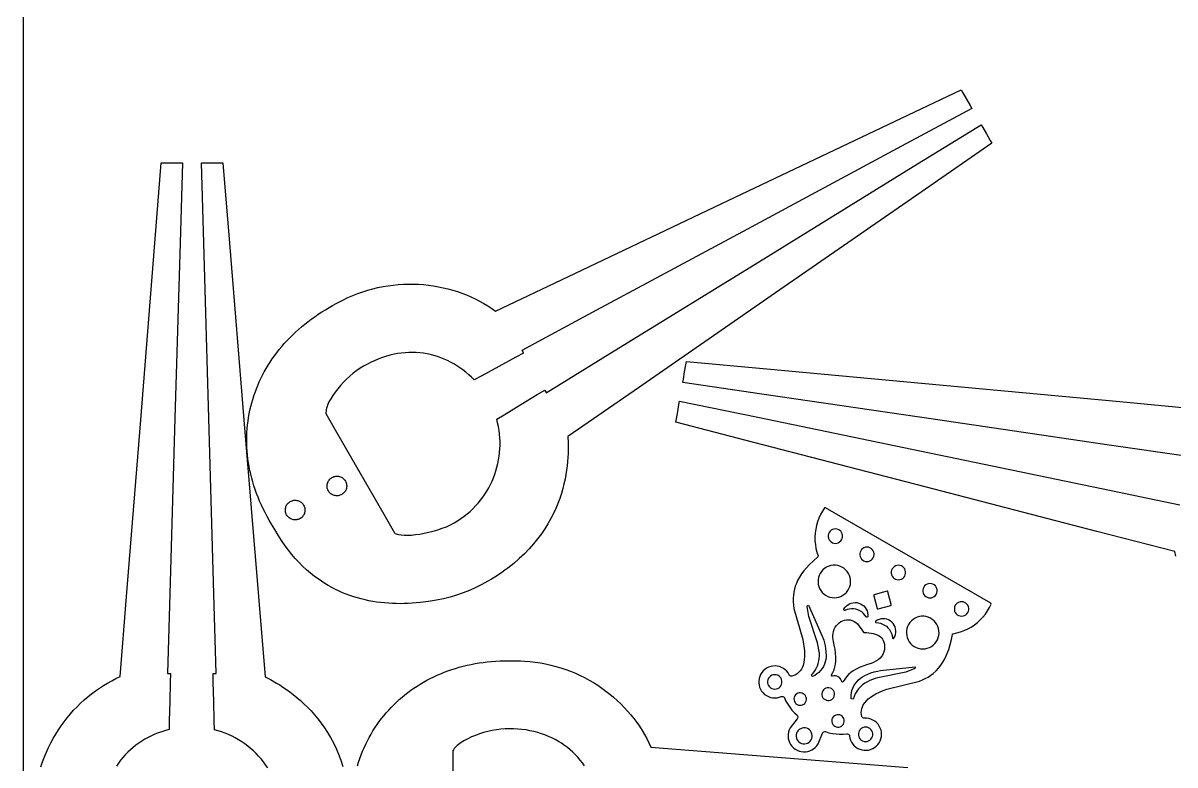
# Model space of a CAD drawing. Extents: x 0 to 1250, y 0 to 2500.
# Drawn here: x 0 to 143.7, y 750.3 to 842.8 of the extents above; entities that cross this region are included whole.
import ezdxf

# ---------------------------------------------------------------- set-up
doc = ezdxf.new("R2010")
doc.units = 0
doc.layers.get('0').update_dxf_attribs({"linetype": 'CONTINUOUS', "lineweight": 25})

msp = doc.modelspace()

# ---------------------------------------------------------------- linework, layer by layer
for points in [[(0, 0), (1250, 0), (1250, 2500), (0, 2500)], [(67.9868, 791.227), (68.0195, 790.463), (68.023, 789.596), (68.0098, 789.128), (67.9847, 788.638), (67.9459, 788.129), (67.892, 787.601), (67.8215, 787.056), (67.7327, 786.496), (67.624, 785.922), (67.494, 785.335), (67.3411, 784.737), (67.1637, 784.129), (66.9602, 783.513), (66.729, 782.89), (66.4688, 782.262), (66.1777, 781.629), (65.8544, 780.995), (65.4971, 780.359), (65.1045, 779.723), (64.6749, 779.09), (64.2067, 778.46), (63.6984, 777.834), (63.1485, 777.215), (62.5553, 776.603), (61.9173, 776.001), (61.233, 775.409), (60.873, 775.117), (60.5008, 774.829), (60.1162, 774.544), (59.7191, 774.263), (59.3093, 773.985), (58.8864, 773.711), (58.4504, 773.441), (58.001, 773.176), (57.2529, 772.764), (56.4861, 772.384), (55.7027, 772.036), (54.9048, 771.72), (54.0943, 771.439), (53.273, 771.194), (52.4432, 770.984), (51.6066, 770.813), (51.6034, 770.812), (51.5961, 770.811), (51.5889, 770.809), (51.5856, 770.809), (50.5788, 770.645), (49.5729, 770.519), (49.0707, 770.471), (48.5693, 770.432), (48.0688, 770.405), (47.5693, 770.388), (47.0712, 770.381), (46.5746, 770.386), (46.0796, 770.402), (45.5864, 770.43), (45.0952, 770.469), (44.6063, 770.521), (44.1197, 770.585), (43.6356, 770.661), (43.1543, 770.75), (42.6759, 770.852), (42.2005, 770.967), (41.7285, 771.096), (41.2599, 771.238), (40.7948, 771.395), (40.3337, 771.565), (39.8764, 771.75), (39.4235, 771.95), (38.9748, 772.164), (38.5306, 772.394), (38.0912, 772.639), (37.6567, 772.899), (37.2272, 773.176), (36.8029, 773.468), (36.3841, 773.777), (35.8631, 774.191), (35.3604, 774.624), (34.876, 775.076), (34.4095, 775.545), (33.9605, 776.032), (33.5288, 776.535), (33.1143, 777.053), (32.7165, 777.586), (32.2537, 778.261), (31.8253, 778.938), (31.4121, 779.623), (30.9939, 780.32), (30.7149, 780.792), (30.4493, 781.267), (30.1973, 781.742), (29.9589, 782.219), (29.7338, 782.696), (29.5222, 783.175), (29.3239, 783.654), (29.1389, 784.134), (28.9671, 784.614), (28.8084, 785.094), (28.6628, 785.575), (28.5303, 786.055), (28.4107, 786.535), (28.3041, 787.015), (28.2104, 787.494), (28.1294, 787.973), (28.0613, 788.451), (28.0058, 788.928), (27.963, 789.404), (27.9327, 789.879), (27.915, 790.353), (27.9098, 790.825), (27.917, 791.295), (27.9365, 791.763), (27.9683, 792.23), (28.0124, 792.694), (28.0687, 793.157), (28.1371, 793.616), (28.2176, 794.074), (28.3101, 794.528), (28.4145, 794.98), (28.5309, 795.429), (28.6591, 795.875), (28.799, 796.317), (28.9507, 796.756), (29.1142, 797.192), (29.2891, 797.623), (29.4757, 798.051), (29.6738, 798.475), (29.8833, 798.895), (30.1042, 799.311), (30.3365, 799.722), (30.5799, 800.128), (30.8347, 800.53), (31.1006, 800.927), (31.3776, 801.319), (31.6656, 801.706), (31.9647, 802.087), (32.2746, 802.463), (32.5955, 802.833), (32.9271, 803.198), (33.2695, 803.556), (33.6227, 803.909), (33.9864, 804.255), (34.3609, 804.596), (34.7457, 804.929), (35.1411, 805.256), (35.5469, 805.576), (35.963, 805.89), (36.3895, 806.196), (36.8262, 806.495), (37.2731, 806.787), (37.7302, 807.071), (38.1973, 807.347), (38.6231, 807.589), (39.0521, 807.826), (39.4844, 808.057), (39.9203, 808.28), (40.5307, 808.574), (41.1463, 808.843), (41.7667, 809.088), (42.3913, 809.309), (43.0192, 809.506), (43.65, 809.681), (44.2829, 809.832), (44.9176, 809.96), (45.553, 810.066), (46.1887, 810.15), (46.8242, 810.212), (47.4586, 810.252), (48.0915, 810.27), (48.722, 810.267), (49.3497, 810.243), (49.9739, 810.199), (50.594, 810.134), (51.2092, 810.049), (51.819, 809.944), (52.4228, 809.819), (53.0199, 809.675), (53.6096, 809.512), (54.1915, 809.329), (54.7646, 809.128), (55.3286, 808.909), (55.8827, 808.672), (56.4262, 808.416), (56.9587, 808.143), (57.4793, 807.853), (57.9876, 807.545), (58.4829, 807.221), (58.9644, 806.88), (68.0378, 811.197), (87.999, 820.695), (107.96, 830.194), (117.034, 834.511), (117.241, 834.15), (117.699, 833.356), (118.156, 832.561), (118.364, 832.2), (109.595, 827.479), (90.3038, 817.092), (71.0124, 806.704), (62.2435, 801.983), (62.2736, 801.931), (62.3396, 801.818), (62.4055, 801.704), (62.4356, 801.653), (61.4746, 801.13), (59.3604, 799.979), (57.2462, 798.829), (56.2851, 798.306), (55.9495, 798.64), (55.6043, 798.958), (55.25, 799.26), (54.8867, 799.546), (54.515, 799.816), (54.1351, 800.068), (53.7474, 800.304), (53.3522, 800.523), (52.9498, 800.724), (52.5406, 800.908), (52.125, 801.074), (51.7031, 801.222), (51.2755, 801.351), (50.8425, 801.462), (50.4042, 801.555), (49.9612, 801.628), (49.5137, 801.682), (49.0621, 801.717), (48.6069, 801.732), (48.148, 801.727), (47.6862, 801.701), (47.2216, 801.656), (46.7544, 801.59), (46.2853, 801.503), (45.8144, 801.395), (45.3421, 801.266), (44.8687, 801.115), (44.3946, 800.942), (43.9201, 800.748), (43.4455, 800.531), (42.9713, 800.292), (42.4976, 800.03), (42.0668, 799.764), (41.6353, 799.464), (41.2073, 799.135), (40.7866, 798.781), (40.3775, 798.406), (39.9839, 798.014), (39.6097, 797.61), (39.2591, 797.197), (38.9361, 796.781), (38.6446, 796.366), (38.3888, 795.955), (38.1727, 795.554), (38.0002, 795.166), (37.9316, 794.978), (37.8755, 794.795), (37.8323, 794.618), (37.8024, 794.447), (37.7866, 794.282), (37.7851, 794.124), (39.1238, 791.793), (42.0689, 786.665), (45.0139, 781.537), (46.3526, 779.207), (46.4487, 779.147), (46.5624, 779.094), (46.6929, 779.048), (46.8393, 779.01), (47.176, 778.954), (47.5658, 778.925), (48.0012, 778.923), (48.4756, 778.947), (48.9815, 778.997), (49.5121, 779.07), (50.0602, 779.168), (50.6189, 779.289), (51.1809, 779.433), (51.7392, 779.598), (52.2868, 779.785), (52.8165, 779.991), (53.3214, 780.218), (53.7943, 780.464), (54.2205, 780.722), (54.6314, 780.996), (55.0271, 781.284), (55.4072, 781.587), (55.7715, 781.903), (56.1199, 782.232), (56.4524, 782.573), (56.7688, 782.926), (57.0687, 783.29), (57.3522, 783.665), (57.619, 784.05), (57.869, 784.444), (58.1021, 784.848), (58.3181, 785.259), (58.5168, 785.678), (58.698, 786.104), (58.8617, 786.536), (59.0075, 786.974), (59.1356, 787.418), (59.2455, 787.866), (59.3373, 788.318), (59.4107, 788.774), (59.4655, 789.233), (59.5016, 789.694), (59.519, 790.156), (59.5173, 790.62), (59.4963, 791.084), (59.4562, 791.548), (59.3966, 792.012), (59.3174, 792.474), (59.2183, 792.935), (59.0993, 793.393), (60.0349, 793.964), (62.0931, 795.219), (64.1514, 796.475), (65.087, 797.046), (65.1179, 796.992), (65.1856, 796.873), (65.2533, 796.755), (65.2841, 796.701), (73.7626, 801.929), (92.4152, 813.43), (111.068, 824.931), (119.546, 830.159), (119.755, 829.797), (120.215, 829), (120.674, 828.204), (120.883, 827.842), (112.618, 822.121), (94.4351, 809.534), (76.2519, 796.948)], [(38.1002, 784.46), (38.0431, 784.571), (37.9983, 784.686), (37.9658, 784.803), (37.9452, 784.921), (37.9363, 785.039), (37.9389, 785.157), (37.9528, 785.274), (37.9778, 785.389), (38.0136, 785.501), (38.06, 785.609), (38.1168, 785.713), (38.1838, 785.811), (38.2606, 785.903), (38.3472, 785.988), (38.4433, 786.065), (38.5486, 786.133), (38.6603, 786.19), (38.7749, 786.235), (38.8916, 786.267), (39.0097, 786.288), (39.1282, 786.297), (39.2464, 786.294), (39.3633, 786.28), (39.4782, 786.255), (39.5901, 786.22), (39.6983, 786.173), (39.802, 786.116), (39.9003, 786.049), (39.9922, 785.973), (40.077, 785.886), (40.1539, 785.79), (40.222, 785.685), (40.2792, 785.573), (40.3239, 785.458), (40.3565, 785.342), (40.3771, 785.224), (40.3859, 785.105), (40.3832, 784.987), (40.3693, 784.87), (40.3444, 784.755), (40.3086, 784.643), (40.2622, 784.535), (40.2054, 784.431), (40.1384, 784.333), (40.0615, 784.241), (39.975, 784.156), (39.879, 784.079), (39.7736, 784.011), (39.662, 783.954), (39.5473, 783.909), (39.4305, 783.877), (39.3125, 783.856), (39.194, 783.847), (39.0758, 783.85), (38.9589, 783.864), (38.844, 783.889), (38.732, 783.925), (38.6238, 783.971), (38.5202, 784.028), (38.422, 784.095), (38.3301, 784.172), (38.2452, 784.258), (38.1684, 784.354)], [(32.8912, 781.452), (32.8341, 781.564), (32.7894, 781.678), (32.7568, 781.795), (32.7362, 781.913), (32.7274, 782.032), (32.73, 782.15), (32.7439, 782.267), (32.7689, 782.382), (32.8047, 782.494), (32.8511, 782.602), (32.9078, 782.706), (32.9748, 782.804), (33.0517, 782.896), (33.1382, 782.981), (33.2343, 783.058), (33.3396, 783.126), (33.4513, 783.183), (33.5659, 783.227), (33.6827, 783.26), (33.8008, 783.281), (33.9193, 783.29), (34.0374, 783.287), (34.1544, 783.273), (34.2693, 783.248), (34.3812, 783.212), (34.4894, 783.166), (34.5931, 783.109), (34.6913, 783.042), (34.7832, 782.965), (34.868, 782.879), (34.9449, 782.783), (35.013, 782.677), (35.0702, 782.566), (35.1149, 782.451), (35.1475, 782.334), (35.1681, 782.216), (35.177, 782.098), (35.1743, 781.979), (35.1604, 781.863), (35.1355, 781.748), (35.0997, 781.636), (35.0532, 781.528), (34.9965, 781.424), (34.9295, 781.326), (34.8526, 781.234), (34.766, 781.149), (34.67, 781.072), (34.5646, 781.004), (34.453, 780.947), (34.3383, 780.902), (34.2216, 780.869), (34.1035, 780.849), (33.985, 780.84), (33.8669, 780.843), (33.75, 780.856), (33.6351, 780.881), (33.5231, 780.917), (33.4149, 780.964), (33.3113, 781.02), (33.213, 781.087), (33.1211, 781.164), (33.0363, 781.251), (32.9594, 781.347)], [(120.771, 770.446), (100.142, 782.356), (100.011, 782.328), (99.7436, 781.926), (99.5074, 781.505), (99.3036, 781.068), (99.1334, 780.616), (98.9977, 780.153), (98.8971, 779.681), (98.8324, 779.202), (98.8039, 778.72), (98.8116, 778.238), (98.8558, 777.757), (98.9359, 777.281), (99.0516, 776.812), (99.2022, 776.354), (99.2052, 776.293), (99.1728, 776.242), (98.075, 775.22), (97.7436, 774.863), (97.4343, 774.487), (97.1482, 774.093), (96.8863, 773.683), (96.6496, 773.257), (96.4902, 772.912), (96.356, 772.557), (96.2476, 772.193), (96.1656, 771.823), (96.1105, 771.447), (96.084, 771.025), (96.0878, 770.602), (96.1219, 770.181), (96.186, 769.762), (97.2876, 765.905), (97.5027, 764.486), (97.5202, 764.123), (97.5111, 763.759), (97.4753, 763.397), (97.4131, 763.039), (97.3246, 762.686), (97.2346, 762.45), (97.1181, 762.227), (96.9768, 762.018), (96.8123, 761.826), (96.6205, 761.66), (96.4081, 761.521), (96.179, 761.412), (95.9371, 761.335), (95.8351, 761.327), (95.7361, 761.353), (95.6518, 761.411), (95.5918, 761.494), (95.4547, 761.732), (95.2863, 761.949), (95.0897, 762.141), (94.8687, 762.305), (94.6273, 762.436), (94.3702, 762.533), (94.1023, 762.594), (93.8285, 762.618), (93.5541, 762.603), (93.2842, 762.552), (93.0239, 762.464), (92.7782, 762.341), (92.5516, 762.185), (92.3484, 762), (92.1727, 761.789), (92.0274, 761.556), (91.9156, 761.305), (91.8392, 761.041), (91.7996, 760.769), (91.7977, 760.494), (91.8335, 760.222), (91.9064, 759.957), (92.0149, 759.704), (92.1569, 759.469), (92.3298, 759.255), (92.5305, 759.067), (92.7549, 758.909), (92.9989, 758.783), (93.258, 758.691), (93.5272, 758.636), (93.8014, 758.618), (94.0755, 758.638), (94.3443, 758.695), (94.6026, 758.789), (94.6962, 758.813), (94.7927, 758.806), (94.8819, 758.769), (94.9548, 758.706), (95.0038, 758.622), (95.193, 758.214), (95.4135, 757.822), (95.6639, 757.448), (95.9428, 757.094), (96.2484, 756.764), (96.5789, 756.458), (96.6384, 756.382), (96.6709, 756.292), (96.6729, 756.195), (96.6443, 756.103), (96.588, 756.025), (95.7243, 754.885), (95.6043, 754.639), (95.5187, 754.38), (95.4693, 754.112), (95.4568, 753.839), (95.4817, 753.567), (95.5433, 753.301), (95.6405, 753.046), (95.7716, 752.807), (95.934, 752.587), (96.1249, 752.392), (96.3405, 752.225), (96.5769, 752.088), (96.8296, 751.985), (97.0941, 751.918), (97.3653, 751.887), (97.6382, 751.893), (97.9077, 751.936), (98.1688, 752.016), (98.4166, 752.13), (98.6466, 752.277), (98.8543, 752.454), (99.0361, 752.658), (99.1884, 752.885), (99.7444, 754.203), (99.7839, 754.291), (99.8493, 754.361), (99.9337, 754.408), (100.028, 754.425), (100.124, 754.412), (100.555, 754.282), (100.994, 754.185), (101.439, 754.121), (101.888, 754.09), (102.337, 754.093), (102.786, 754.129), (102.882, 754.129), (102.974, 754.097), (103.051, 754.039), (103.105, 753.958), (103.13, 753.865), (103.178, 753.595), (103.263, 753.333), (103.383, 753.086), (103.536, 752.857), (103.718, 752.652), (103.927, 752.473), (104.158, 752.325), (104.408, 752.21), (104.671, 752.13), (104.942, 752.087), (105.217, 752.082), (105.49, 752.114), (105.756, 752.184), (106.01, 752.289), (106.247, 752.428), (106.462, 752.598), (106.653, 752.796), (106.814, 753.019), (106.944, 753.261), (107.039, 753.519), (107.097, 753.787), (107.119, 754.061), (107.102, 754.335), (107.048, 754.605), (106.958, 754.864), (106.833, 755.109), (106.676, 755.335), (106.489, 755.536), (106.277, 755.71), (106.042, 755.854), (105.79, 755.963), (105.526, 756.038), (105.253, 756.075), (104.979, 756.075), (104.877, 756.085), (104.784, 756.129), (104.712, 756.202), (104.668, 756.294), (104.614, 756.538), (104.593, 756.786), (104.606, 757.035), (104.651, 757.28), (104.729, 757.517), (104.838, 757.741), (105.018, 758.01), (105.225, 758.26), (105.455, 758.488), (105.707, 758.692), (105.978, 758.869), (106.411, 759.12), (106.86, 759.343), (107.322, 759.536), (107.795, 759.699), (111.849, 760.726), (112.218, 760.868), (112.576, 761.035), (112.922, 761.227), (113.254, 761.442), (113.57, 761.679), (113.914, 761.992), (114.23, 762.332), (114.518, 762.696), (114.775, 763.083), (114.998, 763.49), (115.264, 764.077), (115.494, 764.678), (115.687, 765.292), (115.843, 765.917), (115.961, 766.55), (115.989, 766.604), (116.042, 766.631), (116.515, 766.73), (116.979, 766.864), (117.431, 767.033), (117.869, 767.235), (118.291, 767.469), (118.694, 767.735), (119.076, 768.03), (119.435, 768.353), (119.768, 768.703), (120.074, 769.076), (120.351, 769.471), (120.597, 769.886), (120.812, 770.318)], [(100.577, 779.262), (100.501, 779.091), (100.462, 778.906), (100.462, 778.718), (100.501, 778.534), (100.577, 778.362), (100.688, 778.21), (100.828, 778.084), (100.991, 777.99), (101.17, 777.932), (101.357, 777.912), (101.544, 777.932), (101.723, 777.99), (101.886, 778.084), (102.026, 778.21), (102.136, 778.362), (102.213, 778.534), (102.252, 778.718), (102.252, 778.906), (102.213, 779.09), (102.136, 779.262), (102.026, 779.415), (101.886, 779.541), (101.723, 779.635), (101.544, 779.693), (101.357, 779.712), (101.17, 779.693), (100.991, 779.635), (100.828, 779.541), (100.688, 779.415)], [(104.512, 776.991), (104.435, 776.819), (104.396, 776.635), (104.396, 776.447), (104.435, 776.263), (104.512, 776.091), (104.622, 775.939), (104.762, 775.813), (104.925, 775.719), (105.104, 775.661), (105.291, 775.641), (105.478, 775.661), (105.657, 775.719), (105.82, 775.813), (105.96, 775.939), (106.071, 776.091), (106.147, 776.263), (106.186, 776.447), (106.186, 776.635), (106.147, 776.819), (106.071, 776.991), (105.96, 777.143), (105.82, 777.269), (105.657, 777.363), (105.478, 777.421), (105.291, 777.441), (105.104, 777.421), (104.925, 777.363), (104.762, 777.269), (104.622, 777.143)], [(99.46, 774.165), (99.3357, 773.91), (99.2481, 773.64), (99.1988, 773.361), (99.189, 773.078), (99.2186, 772.795), (99.2872, 772.52), (99.3934, 772.257), (99.5352, 772.012), (99.7099, 771.788), (99.9138, 771.591), (100.143, 771.425), (100.394, 771.291), (100.66, 771.195), (100.937, 771.136), (101.22, 771.116), (101.503, 771.136), (101.781, 771.194), (102.047, 771.292), (102.298, 771.425), (102.527, 771.591), (102.731, 771.788), (102.906, 772.012), (103.047, 772.257), (103.154, 772.52), (103.222, 772.795), (103.252, 773.077), (103.242, 773.361), (103.193, 773.64), (103.105, 773.91), (102.981, 774.165), (102.822, 774.4), (102.632, 774.611), (102.415, 774.793), (102.175, 774.943), (101.916, 775.059), (101.643, 775.137), (101.362, 775.176), (101.079, 775.176), (100.798, 775.137), (100.525, 775.058), (100.266, 774.943), (100.026, 774.793), (99.8084, 774.611), (99.6186, 774.4)], [(108.446, 774.719), (108.37, 774.548), (108.33, 774.363), (108.331, 774.175), (108.37, 773.991), (108.446, 773.819), (108.557, 773.667), (108.697, 773.541), (108.859, 773.447), (109.038, 773.389), (109.226, 773.369), (109.413, 773.389), (109.592, 773.447), (109.755, 773.541), (109.894, 773.667), (110.005, 773.819), (110.081, 773.991), (110.121, 774.175), (110.121, 774.363), (110.081, 774.547), (110.005, 774.719), (109.894, 774.872), (109.755, 774.998), (109.592, 775.092), (109.413, 775.15), (109.226, 775.169), (109.038, 775.15), (108.86, 775.092), (108.697, 774.998), (108.557, 774.872)], [(106.138, 771.378), (106.562, 769.797), (106.587, 769.752), (106.632, 769.726), (106.684, 769.726), (108.265, 770.15), (108.31, 770.176), (108.336, 770.22), (108.336, 770.272), (107.912, 771.853), (107.886, 771.898), (107.841, 771.924), (107.79, 771.924), (106.209, 771.5), (106.164, 771.474), (106.138, 771.43)], [(112.38, 772.448), (112.304, 772.276), (112.265, 772.092), (112.265, 771.904), (112.304, 771.72), (112.38, 771.548), (112.491, 771.396), (112.631, 771.27), (112.794, 771.176), (112.973, 771.118), (113.16, 771.098), (113.347, 771.118), (113.526, 771.176), (113.689, 771.27), (113.829, 771.396), (113.939, 771.548), (114.016, 771.72), (114.055, 771.904), (114.055, 772.092), (114.016, 772.276), (113.939, 772.448), (113.829, 772.6), (113.689, 772.726), (113.526, 772.82), (113.347, 772.878), (113.16, 772.898), (112.973, 772.878), (112.794, 772.82), (112.631, 772.726), (112.491, 772.6)], [(102.493, 769.539), (102.439, 769.568), (102.412, 769.623), (102.422, 769.683), (102.552, 769.889), (102.711, 770.072), (102.896, 770.229), (103.103, 770.355), (103.327, 770.448), (103.562, 770.506), (103.804, 770.527), (104.046, 770.511), (104.283, 770.458), (104.508, 770.369), (104.718, 770.247), (104.906, 770.094), (105.069, 769.914), (105.202, 769.711), (105.303, 769.491), (105.368, 769.257), (105.398, 769.016), (105.389, 768.774), (105.364, 768.718), (105.311, 768.687), (105.25, 768.693), (105.204, 768.734), (105.047, 768.962), (104.862, 769.166), (104.651, 769.344), (104.417, 769.492), (104.167, 769.608), (103.902, 769.689), (103.63, 769.734), (103.354, 769.742), (103.079, 769.713), (102.811, 769.647), (102.554, 769.546)], [(116.315, 770.176), (116.238, 770.005), (116.199, 769.82), (116.199, 769.632), (116.238, 769.448), (116.315, 769.276), (116.425, 769.124), (116.565, 768.998), (116.728, 768.904), (116.907, 768.846), (117.094, 768.826), (117.281, 768.846), (117.46, 768.904), (117.623, 768.998), (117.763, 769.124), (117.874, 769.276), (117.95, 769.448), (117.989, 769.632), (117.989, 769.82), (117.95, 770.004), (117.874, 770.176), (117.763, 770.329), (117.623, 770.455), (117.46, 770.549), (117.281, 770.607), (117.094, 770.626), (116.907, 770.607), (116.728, 770.549), (116.565, 770.455), (116.425, 770.329)], [(99.7032, 762.281), (99.5104, 762.036), (99.2929, 761.811), (99.0531, 761.611), (98.7938, 761.438), (98.5178, 761.292), (98.3498, 761.459), (98.5798, 761.717), (98.784, 761.996), (98.9606, 762.293), (99.1079, 762.606), (99.2248, 762.931), (99.2994, 763.239), (99.3471, 763.553), (99.3676, 763.87), (99.3607, 764.187), (99.1201, 765.495), (98.0282, 768.781), (97.8503, 770.041), (97.8804, 770.147), (97.9962, 770.182), (99.7231, 766.323), (99.8953, 765.836), (100.03, 765.338), (100.126, 764.831), (100.183, 764.318), (100.2, 764.014), (100.188, 763.711), (100.149, 763.41), (100.083, 763.113), (99.989, 762.824), (99.8694, 762.545)], [(100.933, 761.346), (100.884, 761.38), (100.863, 761.436), (100.877, 761.493), (101.05, 761.808), (101.192, 762.138), (101.301, 762.481), (101.377, 762.832), (101.418, 763.189), (101.412, 763.693), (101.377, 764.195), (101.314, 764.695), (101.223, 765.191), (101.104, 765.68), (101.069, 765.914), (101.052, 766.149), (101.054, 766.385), (101.07, 766.659), (101.123, 766.928), (101.21, 767.188), (101.33, 767.435), (101.482, 767.663), (101.653, 767.845), (101.844, 768.005), (102.054, 768.141), (102.279, 768.25), (102.501, 768.331), (102.733, 768.377), (102.97, 768.386), (103.205, 768.359), (103.453, 768.283), (103.687, 768.172), (103.904, 768.029), (104.097, 767.857), (104.864, 766.818), (104.902, 766.78), (104.953, 766.767), (105.243, 766.77), (105.532, 766.753), (105.819, 766.714), (106.081, 766.667), (106.336, 766.592), (106.581, 766.49), (106.814, 766.362), (106.97, 766.246), (107.11, 766.109), (107.23, 765.956), (107.328, 765.788), (107.414, 765.565), (107.472, 765.333), (107.502, 765.096), (107.503, 764.857), (107.474, 764.62), (107.421, 764.391), (107.338, 764.17), (107.227, 763.962), (107.091, 763.77), (106.932, 763.597), (106.681, 763.388), (106.411, 763.206), (106.123, 763.053), (105.821, 762.931), (105.357, 762.793), (104.9, 762.632), (104.453, 762.446), (104.016, 762.237), (103.591, 762.005), (103.288, 761.788), (103.008, 761.541), (102.754, 761.268), (102.529, 760.97), (102.335, 760.652), (102.292, 760.61), (102.234, 760.601), (102.18, 760.626), (102.15, 760.678), (102.09, 760.855), (101.995, 761.017), (101.869, 761.156), (101.718, 761.266), (101.547, 761.342), (101.364, 761.382), (101.176, 761.383), (100.993, 761.346)], [(106.384, 768.199), (106.348, 768.15), (106.348, 768.088), (106.384, 768.038), (106.442, 768.019), (106.718, 767.997), (106.988, 767.939), (107.248, 767.845), (107.492, 767.717), (107.718, 767.557), (107.92, 767.369), (108.095, 767.156), (108.24, 766.921), (108.353, 766.668), (108.43, 766.403), (108.471, 766.13), (108.495, 766.073), (108.547, 766.041), (108.608, 766.045), (108.655, 766.085), (108.769, 766.299), (108.848, 766.529), (108.891, 766.767), (108.897, 767.01), (108.866, 767.25), (108.798, 767.483), (108.695, 767.703), (108.56, 767.904), (108.396, 768.083), (108.206, 768.234), (107.996, 768.354), (107.769, 768.441), (107.532, 768.492), (107.29, 768.506), (107.048, 768.483), (106.813, 768.423), (106.59, 768.328)], [(110.497, 767.793), (110.373, 767.538), (110.285, 767.268), (110.236, 766.989), (110.226, 766.705), (110.256, 766.423), (110.324, 766.148), (110.43, 765.885), (110.572, 765.64), (110.747, 765.416), (110.951, 765.219), (111.18, 765.052), (111.431, 764.919), (111.697, 764.822), (111.974, 764.763), (112.257, 764.744), (112.54, 764.763), (112.818, 764.822), (113.084, 764.919), (113.334, 765.052), (113.564, 765.219), (113.768, 765.416), (113.943, 765.64), (114.084, 765.885), (114.191, 766.148), (114.259, 766.423), (114.289, 766.705), (114.279, 766.989), (114.23, 767.268), (114.142, 767.538), (114.018, 767.793), (113.859, 768.028), (113.669, 768.238), (113.452, 768.421), (113.212, 768.571), (112.953, 768.686), (112.68, 768.764), (112.399, 768.804), (112.116, 768.804), (111.835, 768.764), (111.562, 768.686), (111.303, 768.571), (111.063, 768.421), (110.845, 768.238), (110.656, 768.028)], [(103.34, 758.507), (103.333, 758.727), (103.34, 758.947), (103.368, 759.25), (103.429, 759.549), (103.521, 759.839), (103.643, 760.118), (103.815, 760.391), (104.015, 760.645), (104.24, 760.877), (104.488, 761.085), (104.755, 761.265), (105.04, 761.417), (105.414, 761.593), (105.798, 761.745), (106.191, 761.872), (106.592, 761.974), (106.998, 762.05), (111.301, 762.501), (111.328, 762.383), (111.251, 762.304), (110.149, 761.852), (106.638, 761.12), (106.306, 761.038), (105.98, 760.932), (105.663, 760.802), (105.356, 760.649), (105.046, 760.469), (104.755, 760.259), (104.487, 760.02), (104.245, 759.756), (104.027, 759.455), (103.841, 759.135), (103.687, 758.797), (103.569, 758.445)], [(93.0145, 761.068), (92.9379, 760.896), (92.8988, 760.712), (92.8989, 760.524), (92.938, 760.34), (93.0145, 760.168), (93.1251, 760.016), (93.2649, 759.89), (93.4279, 759.796), (93.6068, 759.737), (93.7939, 759.718), (93.9811, 759.738), (94.16, 759.796), (94.3229, 759.89), (94.4627, 760.016), (94.5734, 760.168), (94.6498, 760.34), (94.689, 760.524), (94.689, 760.712), (94.6499, 760.896), (94.5733, 761.068), (94.4628, 761.22), (94.323, 761.346), (94.16, 761.44), (93.9811, 761.498), (93.7939, 761.518), (93.6068, 761.498), (93.4279, 761.44), (93.2649, 761.346), (93.125, 761.22)], [(96.2917, 758.863), (96.2221, 758.703), (96.1897, 758.532), (96.1962, 758.358), (96.2413, 758.189), (96.3227, 758.035), (96.4363, 757.903), (96.5765, 757.8), (96.7361, 757.73), (96.9073, 757.698), (97.0814, 757.704), (97.2497, 757.749), (97.4037, 757.831), (97.5358, 757.944), (97.6392, 758.085), (97.7089, 758.244), (97.7412, 758.416), (97.7348, 758.59), (97.6897, 758.758), (97.6082, 758.912), (97.4946, 759.044), (97.3544, 759.147), (97.1948, 759.217), (97.0236, 759.249), (96.8496, 759.243), (96.6813, 759.198), (96.5272, 759.116), (96.3952, 759.003)], [(99.7745, 759.486), (99.7036, 759.323), (99.6705, 759.149), (99.6772, 758.971), (99.7231, 758.8), (99.8061, 758.643), (99.9219, 758.508), (100.065, 758.403), (100.228, 758.332), (100.402, 758.298), (100.579, 758.305), (100.751, 758.351), (100.908, 758.434), (101.043, 758.55), (101.148, 758.693), (101.219, 758.856), (101.252, 759.03), (101.245, 759.207), (101.199, 759.379), (101.117, 759.536), (101.001, 759.671), (100.858, 759.776), (100.695, 759.847), (100.521, 759.88), (100.343, 759.873), (100.172, 759.827), (100.015, 759.745), (99.88, 759.629)], [(101.002, 756.143), (100.933, 755.983), (100.9, 755.812), (100.907, 755.638), (100.952, 755.47), (101.033, 755.316), (101.147, 755.184), (101.287, 755.08), (101.447, 755.011), (101.618, 754.978), (101.792, 754.985), (101.96, 755.03), (102.114, 755.111), (102.246, 755.225), (102.35, 755.365), (102.419, 755.525), (102.452, 755.696), (102.445, 755.87), (102.4, 756.038), (102.319, 756.192), (102.205, 756.324), (102.065, 756.428), (101.905, 756.497), (101.734, 756.53), (101.56, 756.523), (101.392, 756.478), (101.238, 756.397), (101.106, 756.283)], [(96.5903, 754.385), (96.5094, 754.206), (96.4649, 754.015), (96.4585, 753.819), (96.4904, 753.626), (96.5594, 753.442), (96.663, 753.276), (96.797, 753.133), (96.9564, 753.019), (97.1349, 752.938), (97.3258, 752.893), (97.5218, 752.887), (97.7152, 752.919), (97.8987, 752.988), (98.0651, 753.091), (98.2082, 753.225), (98.3224, 753.385), (98.4033, 753.563), (98.4478, 753.754), (98.4543, 753.95), (98.4223, 754.143), (98.3533, 754.327), (98.2497, 754.493), (98.1157, 754.636), (97.9564, 754.751), (97.7778, 754.831), (97.5869, 754.876), (97.3909, 754.882), (97.1975, 754.85), (97.0141, 754.781), (96.8476, 754.678), (96.7045, 754.544)], [(104.339, 754.529), (104.263, 754.358), (104.224, 754.173), (104.224, 753.985), (104.263, 753.801), (104.339, 753.629), (104.45, 753.477), (104.59, 753.351), (104.753, 753.257), (104.932, 753.199), (105.119, 753.179), (105.306, 753.199), (105.485, 753.257), (105.648, 753.351), (105.788, 753.477), (105.898, 753.629), (105.975, 753.801), (106.014, 753.985), (106.014, 754.174), (105.975, 754.358), (105.898, 754.529), (105.788, 754.682), (105.648, 754.808), (105.485, 754.902), (105.306, 754.96), (105.119, 754.979), (104.932, 754.96), (104.753, 754.902), (104.59, 754.808), (104.45, 754.682)]]:
    msp.add_lwpolyline(points, close=True)
for points in [[(2.2303, 750.039), (2.4364, 750.653), (2.6623, 751.256), (2.9077, 751.849), (3.172, 752.43), (3.4546, 752.999), (3.7551, 753.557), (4.0727, 754.101), (4.4072, 754.633), (4.7577, 755.151), (5.124, 755.656), (5.5053, 756.146), (5.9012, 756.622), (6.3112, 757.082), (6.7346, 757.527), (7.1709, 757.956), (7.6197, 758.369), (8.0803, 758.765), (8.5523, 759.144), (9.035, 759.505), (9.528, 759.848), (10.0307, 760.172), (10.5425, 760.478), (11.063, 760.764), (11.5916, 761.031), (12.1277, 761.278), (12.9254, 771.294), (14.6802, 793.33), (16.435, 815.366), (17.2327, 825.383), (17.6493, 825.382), (18.5659, 825.381), (19.4825, 825.38), (19.8991, 825.38), (19.6036, 815.425), (18.9536, 793.524), (18.3036, 771.624), (18.0081, 761.669), (18.0678, 761.669), (18.199, 761.67), (18.3302, 761.67), (18.3899, 761.67), (18.3623, 760.577), (18.3015, 758.17), (18.2408, 755.764), (18.2132, 754.67), (17.7562, 754.547), (17.308, 754.407), (16.8692, 754.251), (16.4399, 754.079), (16.0207, 753.892), (15.6118, 753.69), (15.2137, 753.472), (14.8266, 753.239), (14.451, 752.991), (14.0873, 752.729), (13.7358, 752.452), (13.3968, 752.16), (13.0708, 751.855), (12.7582, 751.535), (12.4591, 751.202), (12.1742, 750.855), (11.9036, 750.494), (11.6479, 750.12)], [(30.5287, 749.907), (30.2653, 750.289), (29.987, 750.659), (29.6944, 751.017), (29.3878, 751.362), (29.0677, 751.695), (28.7345, 752.014), (28.3887, 752.32), (28.0308, 752.611), (27.661, 752.888), (27.2799, 753.15), (26.8879, 753.396), (26.4854, 753.627), (26.0729, 753.841), (25.6508, 754.038), (25.2196, 754.218), (24.7796, 754.381), (24.3313, 754.525), (23.8751, 754.651), (23.8486, 755.747), (23.7902, 758.157), (23.7319, 760.567), (23.7054, 761.663), (23.7675, 761.663), (23.9041, 761.662), (24.0407, 761.661), (24.1028, 761.661), (23.8146, 771.618), (23.1804, 793.522), (22.5462, 815.426), (22.258, 825.383), (22.676, 825.383), (23.5957, 825.382), (24.5154, 825.382), (24.9334, 825.382), (25.7555, 815.364), (27.5641, 793.323), (29.3727, 771.283), (30.1948, 761.265), (30.8728, 760.911), (31.6251, 760.481), (32.0239, 760.235), (32.4353, 759.969), (32.857, 759.68), (33.2871, 759.37), (33.7236, 759.036), (34.1644, 758.679), (34.6074, 758.298), (35.0507, 757.892), (35.4922, 757.461), (35.9299, 757.003), (36.3618, 756.519), (36.7857, 756.007), (37.1997, 755.468), (37.6017, 754.899), (37.9898, 754.302), (38.3618, 753.675), (38.7157, 753.017), (39.0495, 752.328), (39.3612, 751.608), (39.6488, 750.855), (39.9101, 750.069)], [(145.392, 788.738), (135.537, 790.184), (113.855, 793.363), (92.1737, 796.542), (82.3184, 797.987), (82.3911, 798.398), (82.551, 799.304), (82.711, 800.21), (82.7837, 800.621), (92.7926, 799.691), (114.812, 797.645), (136.832, 795.599), (146.841, 794.669)], [(143.84, 776.308), (143.691, 776.879), (133.965, 779.404), (112.568, 784.958), (91.1715, 790.513), (81.4458, 793.038), (81.5186, 793.448), (81.6789, 794.351), (81.8391, 795.253), (81.912, 795.663), (91.6641, 793.644), (113.119, 789.2), (134.574, 784.757), (144.326, 782.738)], [(41.7106, 750.134), (41.8582, 750.603), (42.0167, 751.065), (42.186, 751.52), (42.366, 751.968), (42.5565, 752.409), (42.7574, 752.843), (42.9686, 753.269), (43.19, 753.688), (43.4214, 754.099), (43.6628, 754.503), (43.914, 754.899), (44.1748, 755.287), (44.4452, 755.667), (44.7251, 756.039), (45.0142, 756.404), (45.3126, 756.759), (45.62, 757.107), (45.9363, 757.446), (46.2615, 757.776), (46.5954, 758.098), (46.9378, 758.411), (47.2887, 758.716), (47.648, 759.011), (48.0154, 759.298), (48.391, 759.575), (48.7745, 759.843), (49.1658, 760.102), (49.5649, 760.351), (49.9716, 760.591), (50.3857, 760.822), (50.8072, 761.042), (51.2359, 761.253), (51.6717, 761.454), (52.1145, 761.645), (52.5642, 761.825), (53.0206, 761.996), (53.4836, 762.156), (53.9531, 762.306), (54.429, 762.445), (54.9112, 762.574), (55.3994, 762.692), (55.8937, 762.8), (56.3938, 762.896), (56.8997, 762.982), (57.4113, 763.056), (57.9283, 763.119), (58.4507, 763.171), (58.9784, 763.212), (59.5113, 763.241), (60.0492, 763.259), (60.5919, 763.264), (61.0819, 763.261), (61.5718, 763.252), (62.0614, 763.236), (62.5508, 763.211), (63.226, 763.16), (63.8936, 763.085), (64.5534, 762.987), (65.2048, 762.866), (65.8474, 762.723), (66.4808, 762.559), (67.1046, 762.373), (67.7184, 762.167), (68.3217, 761.941), (68.9141, 761.696), (69.4953, 761.432), (70.0647, 761.149), (70.622, 760.849), (71.1667, 760.531), (71.6984, 760.197), (72.2168, 759.846), (72.7213, 759.48), (73.2115, 759.098), (73.6871, 758.703), (74.1476, 758.293), (74.5926, 757.869), (75.0217, 757.433), (75.4344, 756.984), (75.8303, 756.524), (76.209, 756.051), (76.5701, 755.569), (76.9131, 755.076), (77.2377, 754.573), (77.5434, 754.061), (77.8298, 753.541), (78.0965, 753.012), (78.343, 752.476), (88.3595, 751.678), (110.396, 749.924)], [(70.0566, 750.153), (69.7941, 750.516), (69.5171, 750.868), (69.2257, 751.207), (68.9201, 751.533), (68.6006, 751.846), (68.2672, 752.145), (67.9202, 752.43), (67.5597, 752.7), (67.1859, 752.956), (66.7991, 753.196), (66.3992, 753.422), (65.9867, 753.631), (65.5616, 753.824), (65.124, 754), (64.6743, 754.159), (64.2125, 754.301), (63.7388, 754.425), (63.2535, 754.532), (62.7566, 754.619), (62.2485, 754.688), (61.7291, 754.738), (61.1988, 754.768), (60.6577, 754.778), (60.1516, 754.763), (59.628, 754.719), (59.0927, 754.648), (58.5512, 754.551), (58.0093, 754.431), (57.4725, 754.288), (56.9464, 754.125), (56.4366, 753.944), (55.9489, 753.745), (55.4888, 753.531), (55.062, 753.303), (54.674, 753.064), (54.3306, 752.814), (54.1773, 752.685), (54.0373, 752.555), (53.9112, 752.423), (53.7997, 752.29), (53.7036, 752.155), (53.6235, 752.019), (53.6174, 749.331)]]:
    msp.add_lwpolyline(points)

doc.saveas('drawing.dxf')
